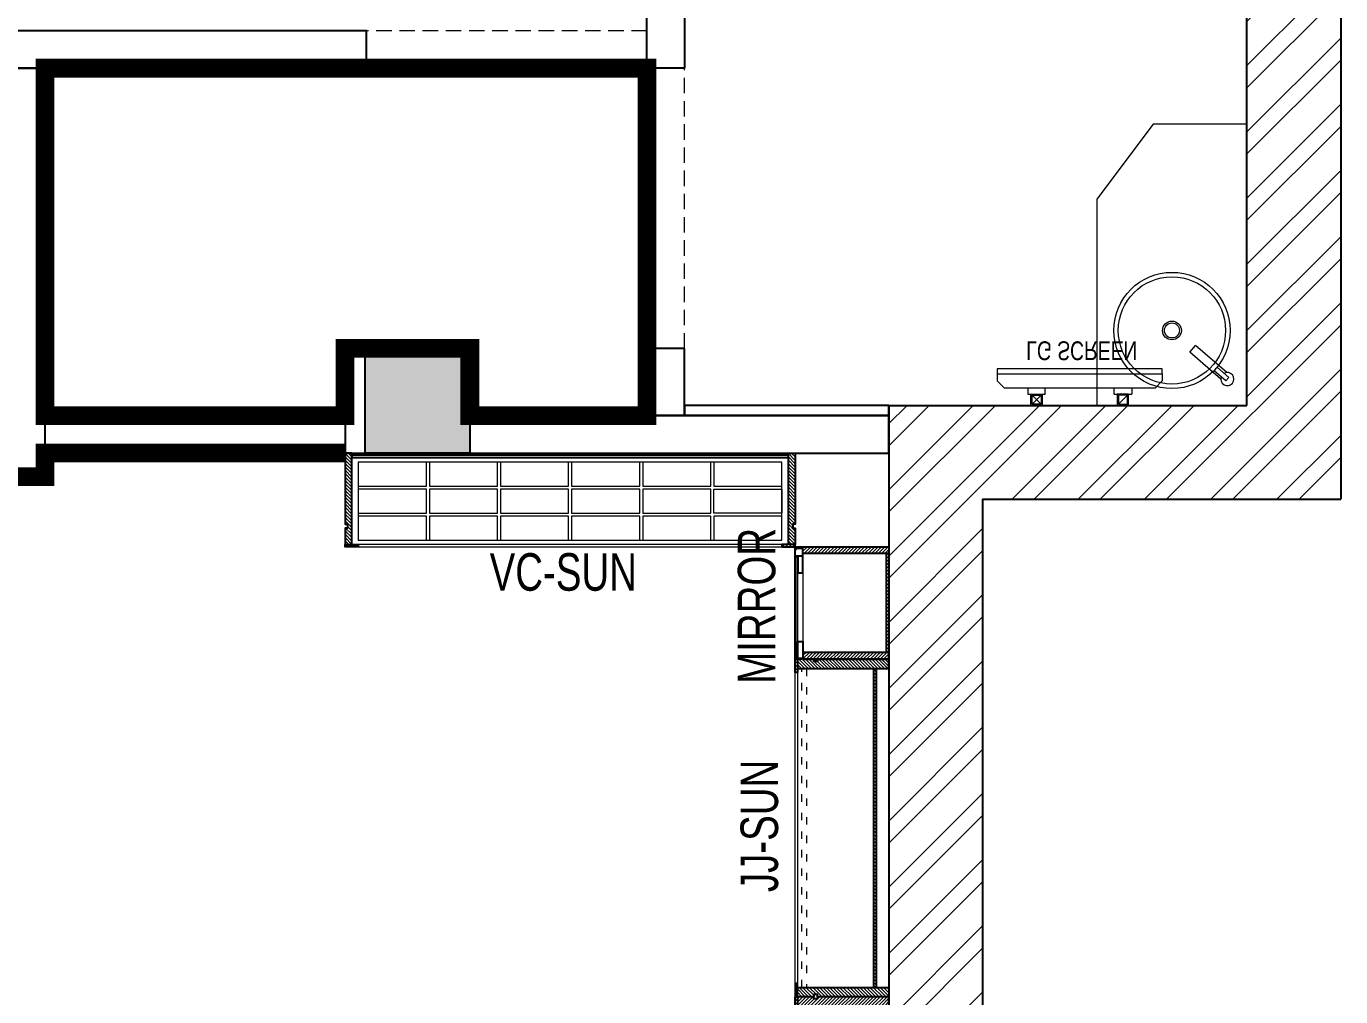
# Model space of a CAD drawing. Header units: feet. Extents: x 9822605 to 9831577, y -6321035 to -6309162.
# Drawn here: x 9828072 to 9831577, y -6313388 to -6310800 of the extents above; entities that cross this region are included whole.
import ezdxf

# ---------------------------------------------------------------- set-up
doc = ezdxf.new("R2010")
doc.units = ezdxf.units.FT
doc.header["$LTSCALE"] = 33
doc.header["$MEASUREMENT"] = 0
doc.linetypes.add('a_p6_plan_L18$0$HIDDEN', pattern=[0.375, 0.25, -0.125])
doc.linetypes.add('ACAD_ISO03W100', pattern=[30, 12, -18])
doc.layers.add('A-WALL', color=1, linetype='Continuous')
doc.layers.add('column', color=10, linetype='Continuous')
for name, color, linetype, lineweight in [('A-WALL HATCH', 251, 'Continuous', 0), ('column hatch', 5, 'Continuous', 0), ('Floor-Unit', 1, 'Continuous', 13), ('LENS-CURTAIN', 5, 'a_p6_plan_L18$0$HIDDEN', 9), ('LENS_DIMENSION', 193, 'Continuous', 0), ('LENS_PARTITION', 21, 'Continuous', 25), ('LENS_TEXT', 31, 'Continuous', 5), ('LK-FF&E WALL', 1, 'Continuous', 9), ('LK-FLUTTED FINISH', 20, 'Continuous', 30), ('LK-FURNITURE', 13, 'Continuous', 9), ('LK-IT', 3, 'Continuous', 18), ('LK-TILES FINISH', 251, 'Continuous', 5), ('LN-ELEVATION-1', 81, 'Continuous', 25), ('LN-ELEVATION-2', 103, 'Continuous', 20), ('LN-ELEVATION-3', 125, 'Continuous', 18), ('LN-ELEVATION-4', 145, 'Continuous', 13), ('LN-HATCH', 251, 'Continuous', 0), ('PLANO-TXT', 252, 'Continuous', 5), ('TV', 92, 'Continuous', 18)]:
    doc.layers.add(name, color=color, linetype=linetype, lineweight=lineweight)
doc.styles.add('LK TXT', font='GILC____.TTF', dxfattribs={"height": 100})
doc.styles.get("Standard").update_dxf_attribs({"font": 'GILC____.TTF'})
pattern_1 = [(45, (4208834.247, 1706614.74), (-4.4901280605, 4.4901280605), [])]
pattern_2 = [(45, (4209134.247, 1706614.74), (-4.4901280605, 4.4901280605), [])]
pattern_3 = [(45, (7858054.0837, 3504049.203), (-4.4901280605, 4.4901280605), [])]

# ---------------------------------------------------------------- blocks, each defined once
blk = doc.blocks.new('A$Ce17e40e3')
at = {"layer": 'A-WALL HATCH'}
h = blk.add_hatch(dxfattribs=at)
h.set_pattern_fill('ANSI32', color=256, scale=333)
h.set_pattern_definition([(45, (-3369284.06, 5461477.93), (-88.2999593, 88.2999593), []), (45, (-3369225.19, 5461477.93), (-88.2999593, 88.2999593), [])])
h.paths.add_polyline_path([(865.8, 10114), (-4031.5, 10114), (-4031.5, 9864), (-247.6, 9864), (615.8, 9864), (615.8, 7464.1), (-339, 7464.1), (-339, 1737.5), (-89, 1737.5), (-89, 7214.1), (865.8, 7214.1)])
h.paths.add_polyline_path([(-4285.5, 10114), (-7751.9, 10114), (-7751.9, 9864), (-6113.9, 9864), (-5987, 9864), (-4285.5, 9864)])
h.paths.add_polyline_path([(-7891.6, 8124.4), (-5987, 8124.4), (-5987, 9114.8), (-6113.9, 9114.8), (-6113.9, 8251.4), (-7891.6, 8251.4), (-7891.6, 9673.5), (-8106.1, 9673.5), (-8106.1, 6676.9), (-7891.6, 6676.9)])
h.paths.add_polyline_path([(-7856.1, 6346.7), (-8106.1, 6346.7), (-8106.1, 3426.3), (-7856.1, 3426.3)])
h.paths.add_polyline_path([(-7856.1, 3019.9), (-8106.1, 3019.9), (-8106.1, 1115.3), (-7856.1, 1115.3)])
at = {"layer": 'column hatch'}
h = blk.add_hatch(color=251, dxfattribs=at)
h.dxf.hatch_style = 1
h.paths.add_polyline_path([(-7751.9, 10114), (-8106.1, 10114), (-8106.1, 9673.5), (-7751.9, 9673.5)])
h.paths.add_polyline_path([(-4031.5, 10114), (-4285.5, 10114), (-4285.5, 9696.4), (-4031.5, 9696.4)])
h.paths.add_polyline_path([(-1456.4, 7616.5), (-1735.8, 7616.5), (-1735.8, 7337.2), (-1456.4, 7337.2)])
h.paths.add_polyline_path([(-4021.4, 6651.5), (-4072.2, 6651.5), (-4072.2, 6676.9), (-4376.9, 6676.9), (-4376.9, 6473.7), (-4021.4, 6473.7)])
h.paths.add_polyline_path([(-7703.7, 6676.9), (-8106.1, 6676.9), (-8106.1, 6346.7), (-7703.7, 6346.7)])
h.paths.add_polyline_path([(-7703.7, 3426.3), (-8106.1, 3426.3), (-8106.1, 3019.9), (-7703.7, 3019.9)])
h.paths.add_polyline_path([(-7614.8, 1115.3), (-8106.1, 1115.3), (-8106.1, 901), (-7614.8, 937.5)])
h.paths.add_polyline_path([(-4012.3, 3477.1), (-4317, 3477.1), (-4317, 3121.5), (-4012.3, 3121.5)])
h.paths.add_polyline_path([(-4069.6, 1353.7), (-4349, 1353.7), (-4349, 1180.5), (-4069.6, 1201.3)])
h.paths.add_polyline_path([(-2231.1, 3369.9), (-2535.9, 3369.9), (-2535.9, 3014.4), (-2231.1, 3014.4)])
h.paths.add_polyline_path([(-2523, 1418), (-2777, 1418), (-2777, 1297.5), (-2523, 1316.4)])
h.paths.add_polyline_path([(-89, 1737.5), (-618.4, 1737.5), (-618.4, 1458.1), (-89, 1497.5)])
at = {"layer": 'A-WALL'}
for p, q in [((865.8, 10114), (865.8, 7214.1)), ((615.8, 7464.1), (615.8, 9864)), ((-339, 7464.1), (-339, 1737.5)), ((-339, 7464.1), (615.8, 7464.1)), ((-89, 7214.1), (865.8, 7214.1)), ((-89, 7214.1), (-89, 1497.5))]:
    blk.add_line(p, q, dxfattribs=at)
at = {"layer": 'column'}
for p, q in [((-1735.8, 7337.2), (-1735.8, 7616.5)), ((-1735.8, 7616.5), (-1456.4, 7616.5)), ((-1456.4, 7616.5), (-1456.4, 7337.2)), ((-1456.4, 7337.2), (-1735.8, 7337.2))]:
    blk.add_line(p, q, dxfattribs=at)
blk = doc.blocks.new('JJ SH 900')
at = {"layer": 'LN-HATCH', "ltscale": 0.5}
h = blk.add_hatch(dxfattribs=at)
h.set_pattern_fill('ANSI31', color=256, scale=50)
h.paths.add_polyline_path([(-911.8, 0), (-911.8, -190), (-905.8, -190), (-905.8, -200), (-911.8, -200), (-911.8, -244), (-886.8, -244), (-886.8, 0)])
h = blk.add_hatch(dxfattribs=at)
h.set_pattern_fill('ANSI31', color=256, scale=2)
h.set_pattern_definition(pattern_1)
h.paths.add_polyline_path([(-11.8, 0), (-11.8, -190), (-17.8, -190), (-17.8, -200), (-11.8, -200), (-11.8, -244), (-36.8, -244), (-36.8, 0)])
h = blk.add_hatch(dxfattribs=at)
h.set_pattern_fill('ANSI31', color=256, scale=2)
h.set_pattern_definition(pattern_2)
h.paths.add_polyline_path([(-36.8, -40), (-886.8, -40), (-886.8, -34), (-36.8, -34)])
h = blk.add_hatch(dxfattribs=at)
h.set_pattern_fill('ANSI31', color=256, scale=2)
h.set_pattern_definition(pattern_2)
h.paths.add_polyline_path([(-876.8, -244), (-876.8, -250), (-911.8, -250), (-911.8, -244)])
h = blk.add_hatch(dxfattribs=at)
h.set_pattern_fill('ANSI31', color=256, scale=2)
h.set_pattern_definition(pattern_1)
h.paths.add_polyline_path([(-46.8, -244), (-46.8, -250), (-11.8, -250), (-11.8, -244)])
at = {"layer": 'LN-ELEVATION-1', "ltscale": 0.5}
for points in [[(-911.8, 0), (-911.8, -190), (-905.8, -190), (-905.8, -200), (-911.8, -200), (-911.8, -244), (-886.8, -244), (-886.8, 0)], [(-11.8, 0), (-11.8, -190), (-17.8, -190), (-17.8, -200), (-11.8, -200), (-11.8, -244), (-36.8, -244), (-36.8, 0)], [(-36.8, -40), (-886.8, -40), (-886.8, -34), (-36.8, -34)], [(-876.8, -244), (-876.8, -250), (-911.8, -250), (-911.8, -244)], [(-46.8, -244), (-46.8, -250), (-11.8, -250), (-11.8, -244)]]:
    blk.add_lwpolyline(points, close=True, dxfattribs=at)
at = {"layer": 'LN-ELEVATION-3', "ltscale": 0.5}
for p, q in [((-886.8, 0), (-36.8, 0)), ((-876.8, -244), (-46.8, -244)), ((-46.8, -250), (-876.8, -250))]:
    blk.add_line(p, q, dxfattribs=at)
at = {"layer": 'LN-ELEVATION-4', "linetype": 'ACAD_ISO03W100', "ltscale": 0.05}
blk.add_lwpolyline([(-886.8, -220), (-36.8, -220), (-36.8, -232), (-886.8, -232)], close=True, dxfattribs=at)
blk = doc.blocks.new('CLINIC SCREEN')
at = {"layer": 'TV'}
for p, q in [((-103.1, 42.9), (-127.4, 18.6)), ((-127.4, 42.9), (-103.1, 18.6)), ((102.7, 42.9), (127, 18.6))]:
    blk.add_line(p, q, dxfattribs=at)
at = {"layer": 'TV', "ltscale": 12}
for p, q in [((-220, -19.4), (-200.6, 0)), ((200.6, 0), (-200.6, 0)), ((-138.5, 0), (-138.5, 15.5)), ((-138.5, 15.5), (-92, 15.5)), ((-92, 15.5), (-92, 0)), ((92, 15.5), (92, 0)), ((92, 15.5), (138.5, 15.5)), ((138.5, 0), (138.5, 15.5)), ((220, -19.4), (200.6, 0)), ((-220, -38.8), (-220, -19.4)), ((220, -38.8), (220, -19.4))]:
    blk.add_line(p, q, dxfattribs=at)
at = {"layer": 'TV'}
for points in [[(-130.4, 15.5), (-100.1, 15.5), (-100.1, 45.9), (-130.4, 45.9)], [(-127.4, 18.6), (-103.1, 18.6), (-103.1, 42.9), (-127.4, 42.9)], [(130, 15.5), (99.7, 15.5), (99.7, 45.9), (130, 45.9)], [(127, 18.6), (102.7, 18.6), (102.7, 42.9), (127, 42.9)]]:
    blk.add_lwpolyline(points, close=True, dxfattribs=at)
at = {"layer": 'TV', "ltscale": 12}
blk.add_lwpolyline([(-220, -51.7), (-220, -38.8), (220, -38.8), (220, -51.7)], close=True, dxfattribs=at)
at = {"layer": 'Floor-Unit', "color": 0, "ltscale": 2, "insert": (5.2, -100.4), "char_height": 50, "attachment_point": 5}
blk.add_mtext_dynamic_manual_height_columns('LG SCREEN', width=466.48, gutter_width=12.5, heights=[0], dxfattribs=at)
blk = doc.blocks.new('rtf')
at = {"color": 0, "linetype": 'ByBlock', "lineweight": -2}
for p, q in [((16425.3, -172793.1), (16535.3, -172793.1)), ((16535.3, -172793.1), (16535.3, -172817.1)), ((16412.5, -172798.8), (16452.4, -172798.8)), ((16412.5, -172810.8), (16412.5, -172798.8)), ((16412.5, -172810.8), (16452.4, -172810.8)), ((16425.3, -172817.1), (16535.3, -172817.1))]:
    blk.add_line(p, q, dxfattribs=at)
for centre, radius, start, end in [((16412.5, -172805.1), 17.5, 21.0506, 340.9422), ((16444.5, -172804.8), 9.89, 322.6562, 37.3438)]:
    blk.add_arc(centre, radius, start, end, dxfattribs=at)
blk = doc.blocks.new('dsg')
at = {"color": 0, "linetype": 'ByBlock', "lineweight": -2}
for radius in [155, 143, 25, 20]:
    blk.add_circle((11491.5, -171102.6), radius, dxfattribs=at)
blk.add_blockref('rtf', (-5117.5, 1702.9), dxfattribs=at)
blk = doc.blocks.new('VC HD 1200')
at = {"layer": 'LN-HATCH', "ltscale": 0.5}
h = blk.add_hatch(dxfattribs=at)
h.set_pattern_fill('ANSI31', color=256, scale=2)
h.set_pattern_definition([(45, (3760859.753, 1795248.936), (-4.490128061, 4.490128061), [])])
h.paths.add_polyline_path([(-1200, 250), (-1200, 60), (-1194, 60), (-1194, 50), (-1200, 50), (-1200, 6), (-1182, 6), (-1182, 250)])
h = blk.add_hatch(dxfattribs=at)
h.set_pattern_fill('ANSI31', color=256, scale=2)
h.set_pattern_definition(pattern_3)
h.paths.add_polyline_path([(0, 250), (0, 60), (-6, 60), (-6, 50), (0, 50), (0, 6), (-18, 6), (-18, 250)])
h = blk.add_hatch(dxfattribs=at)
h.set_pattern_fill('ANSI31', color=256, scale=2)
h.set_pattern_definition([(45, (7858047.0837, 3504049.203), (-4.4901280605, 4.4901280605), [])])
h.paths.add_polyline_path([(-1165, 6), (-1165, 0), (-1200, 0), (-1200, 6)])
h = blk.add_hatch(dxfattribs=at)
h.set_pattern_fill('ANSI31', color=256, scale=2)
h.set_pattern_definition(pattern_3)
h.paths.add_polyline_path([(-28, 6), (-28, 0), (0, 0), (0, 6)])
at = {"layer": 'LN-ELEVATION-1', "ltscale": 0.5}
for points in [[(-1200, 250), (-1200, 60), (-1194, 60), (-1194, 50), (-1200, 50), (-1200, 6), (-1182, 6), (-1182, 250)], [(0, 250), (0, 60), (-6, 60), (-6, 50), (0, 50), (0, 6), (-18, 6), (-18, 250)], [(-18, 238), (-1182, 238), (-1182, 244), (-18, 244)], [(-1165, 6), (-1165, 0), (-1200, 0), (-1200, 6)], [(-35, 6), (-35, 0), (0, 0), (0, 6)]]:
    blk.add_lwpolyline(points, close=True, dxfattribs=at)
at = {"layer": 'LN-ELEVATION-3', "ltscale": 0.5}
for p, q in [((-1182, 250), (-18, 250)), ((-1165, 6), (-35, 6)), ((-35, 0), (-1165, 0))]:
    blk.add_line(p, q, dxfattribs=at)
for points in [[(-1165, 226), (-35, 226), (-35, 18), (-1165, 18)], [(-1165, 226), (-983.3, 226), (-983.3, 162), (-1165, 162)], [(-975.3, 226), (-793.7, 226), (-793.7, 162), (-975.3, 162)], [(-785.7, 226), (-604, 226), (-604, 162), (-785.7, 162)], [(-596, 226), (-414.3, 226), (-414.3, 162), (-596, 162)], [(-406.3, 226), (-224.7, 226), (-224.7, 162), (-406.3, 162)], [(-216.7, 226), (-35, 226), (-35, 162), (-216.7, 162)], [(-1165, 90), (-983.3, 90), (-983.3, 154), (-1165, 154)], [(-975.3, 154), (-793.7, 154), (-793.7, 90), (-975.3, 90)], [(-785.7, 154), (-604, 154), (-604, 90), (-785.7, 90)], [(-596, 154), (-414.3, 154), (-414.3, 90), (-596, 90)], [(-406.3, 154), (-224.7, 154), (-224.7, 90), (-406.3, 90)], [(-216.7, 154), (-35, 154), (-35, 90), (-216.7, 90)], [(-1165, 82), (-983.3, 82), (-983.3, 18), (-1165, 18)], [(-975.3, 82), (-793.7, 82), (-793.7, 18), (-975.3, 18)], [(-785.7, 82), (-604, 82), (-604, 18), (-785.7, 18)], [(-596, 82), (-414.3, 82), (-414.3, 18), (-596, 18)], [(-406.3, 82), (-224.7, 82), (-224.7, 18), (-406.3, 18)], [(-216.7, 82), (-35, 82), (-35, 18), (-216.7, 18)]]:
    blk.add_lwpolyline(points, close=True, dxfattribs=at)
blk = doc.blocks.new('MIRROR')
at = {"layer": 'LN-HATCH', "ltscale": 0.5}
h = blk.add_hatch(dxfattribs=at)
h.set_pattern_fill('ANSI31', color=256, scale=2)
h.set_pattern_definition([(45, (4060433.7416, 1708720.787), (-4.4901280605, 4.4901280605), [])])
h.paths.add_polyline_path([(212.9, 101.3), (230.9, 101.3), (230.9, -127.7), (212.9, -127.7)])
h.paths.add_polyline_path([(230.9, 95.3), (494.9, 95.3), (494.9, 101.3), (230.9, 101.3)])
h.paths.add_polyline_path([(512.9, 101.3), (494.9, 101.3), (494.9, -127.7), (512.9, -127.7)])
at = {"layer": 'Defpoints'}
blk.add_lwpolyline([(512.9, 101.3), (212.9, 101.3), (212.9, -148.7), (512.9, -148.7)], close=True, dxfattribs=at)
at = {"layer": 'LN-ELEVATION-1'}
for points in [[(212.9, 101.3), (230.9, 101.3), (230.9, -127.7), (212.9, -127.7)], [(230.9, 95.3), (494.9, 95.3), (494.9, 101.3), (230.9, 101.3)], [(512.9, 101.3), (494.9, 101.3), (494.9, -127.7), (512.9, -127.7)], [(259.9, -141.7), (259.9, -127.7), (214.9, -127.7), (214.9, -148.7), (223.9, -148.7), (223.9, -147.2), (216.4, -147.2), (216.4, -141.7)], [(442.9, -141.7), (442.9, -127.7), (487.9, -127.7), (487.9, -148.7), (478.9, -148.7), (478.9, -147.2), (486.4, -147.2), (486.4, -141.7)], [(504.9, -148.7), (504.9, -147.2), (509.4, -147.2), (509.4, -129.2), (487.9, -129.2), (487.9, -127.7), (510.9, -127.7), (510.9, -148.7)]]:
    blk.add_lwpolyline(points, close=True, dxfattribs=at)
at = {"layer": 'LN-ELEVATION-2'}
blk.add_lwpolyline([(259.9, -141.7), (442.9, -141.7), (442.9, -127.7), (259.9, -127.7)], close=True, dxfattribs=at)
at = {"layer": 'LN-ELEVATION-2', "color": 4, "lineweight": 0}
blk.add_lwpolyline([(216.4, -141.7), (486.4, -141.7), (486.4, -147.2), (216.4, -147.2)], close=True, dxfattribs=at)
at = {"layer": 'LN-ELEVATION-4', "ltscale": 0.5}
blk.add_line((478.9, -148.7), (223.9, -148.7), dxfattribs=at)

msp = doc.modelspace()

# ---------------------------------------------------------------- linework, layer by layer
at = {"layer": 'LENS-CURTAIN', "ltscale": 5}
for points in [[(9829727.3, -6310812.1), (9828979.8, -6310812.1), (9828979.8, -6310912.1), (9829727.3, -6310912.1)], [(9829727.3, -6310912.1), (9829727.3, -6311659.6), (9829827.3, -6311659.6), (9829827.3, -6310912.1)], [(9828122.3, -6311938.4), (9828922.4, -6311938.4), (9828922.4, -6311838.7), (9828122.3, -6311838.7)]]:
    msp.add_lwpolyline(points, close=True, dxfattribs=at)
at = {"layer": 'LENS_PARTITION'}
for points in [[(9829827.3, -6310912.1), (9829727.3, -6310912.1), (9829727.3, -6309411.6), (9829827.3, -6309411.6)], [(9828979.8, -6310812.1), (9827327.3, -6310812.1), (9827327.3, -6310912.1), (9828979.8, -6310912.1)], [(9828122.3, -6310912.1), (9828022.3, -6310912.1), (9828022.3, -6312001.2), (9828122.3, -6312001.2)], [(9828975.7, -6311659.1), (9828922.4, -6311659.1), (9828922.4, -6311938.4), (9828975.7, -6311938.4)], [(9829827.3, -6311659.6), (9829727.3, -6311659.6), (9829727.3, -6311838.4), (9829827.3, -6311838.4)], [(9830372.4, -6311838.4), (9829255, -6311838.4), (9829255, -6311938.4), (9830372.4, -6311938.4)], [(9830372.4, -6311811.4), (9829827.3, -6311811.4), (9829827.3, -6311838.4), (9830372.4, -6311838.4)]]:
    msp.add_lwpolyline(points, close=True, dxfattribs=at)
at = {"layer": 'LK-FLUTTED FINISH', "linetype": 'ACAD_ISO03W100', "ltscale": 0.05, "const_width": 50}
msp.add_lwpolyline([(9824607.8, -6312001.2), (9828122.3, -6312001.2), (9828122.3, -6311938.4), (9828922.4, -6311938.4)], dxfattribs=at)
at = {"layer": 'LK-FURNITURE'}
msp.add_lwpolyline([(9830927.3, -6311811.4), (9831327.3, -6311811.4), (9831327.3, -6311061.4), (9831077.3, -6311061.4), (9830927.3, -6311261.4)], close=True, dxfattribs=at)
at = {"layer": 'LK-TILES FINISH', "color": 212, "linetype": 'ACAD_ISO03W100', "ltscale": 0.05, "const_width": 50}
msp.add_lwpolyline([(9828122.3, -6310912.1), (9829727.3, -6310912.1), (9829727.3, -6311838.4), (9829255, -6311838.4), (9829255, -6311659.1), (9828922.4, -6311659.1), (9828922.4, -6311838.7), (9828122.3, -6311838.7)], close=True, dxfattribs=at)

# ---------------------------------------------------------------- block references
at = {"layer": 'LENS_DIMENSION'}
msp.add_blockref('A$Ce17e40e3', (9830711.5, -6319275.6), dxfattribs=at)
at = {"layer": 'LK-FF&E WALL', "xscale": -1}
msp.add_blockref('VC HD 1200', (9828922.4, -6312188.4), dxfattribs=at)
at = {"layer": 'LK-FF&E WALL', "xscale": -1, "rotation": 270}
for name, p in [('MIRROR', (9830271.1, -6312701)), ('JJ SH 900', (9830372.4, -6313376.3))]:
    msp.add_blockref(name, p, dxfattribs=at)
at = {"layer": 'LK-FF&E WALL', "rotation": 270}
msp.add_blockref('JJ SH 900', (9830372.4, -6313399.9), dxfattribs=at)
at = {"layer": 'LK-IT', "xscale": -1, "rotation": 180}
msp.add_blockref('CLINIC SCREEN', (9830881.6, -6311765.5), dxfattribs=at)
at = {"layer": 'LN-ELEVATION-3', "rotation": 138.8441725848134}
msp.add_blockref('dsg', (9727175.3, -6448001.1), dxfattribs=at)

# ---------------------------------------------------------------- texts
at = {"layer": 'LENS_TEXT', "linetype": 'Continuous', "ltscale": 3, "insert": (9830020.3, -6312345.8, -23744), "char_height": 100, "width": 324.474, "attachment_point": 5, "rotation": 90, "style": 'LK TXT'}
msp.add_mtext('{\\C7;MIRROR}', dxfattribs=at)
at = {"layer": 'PLANO-TXT', "linetype": 'Continuous', "ltscale": 3, "insert": (9829504.2, -6312256.1, -23744), "char_height": 100, "width": 149.547, "attachment_point": 5, "style": 'LK TXT'}
msp.add_mtext('VC-SUN', dxfattribs=at)
at = {"layer": 'PLANO-TXT', "linetype": 'Continuous', "ltscale": 3, "insert": (9830027.6, -6312932.7, -23744), "char_height": 100, "width": 149.547, "attachment_point": 5, "rotation": 90, "style": 'LK TXT'}
msp.add_mtext('JJ-SUN', dxfattribs=at)

doc.saveas('drawing.dxf')
